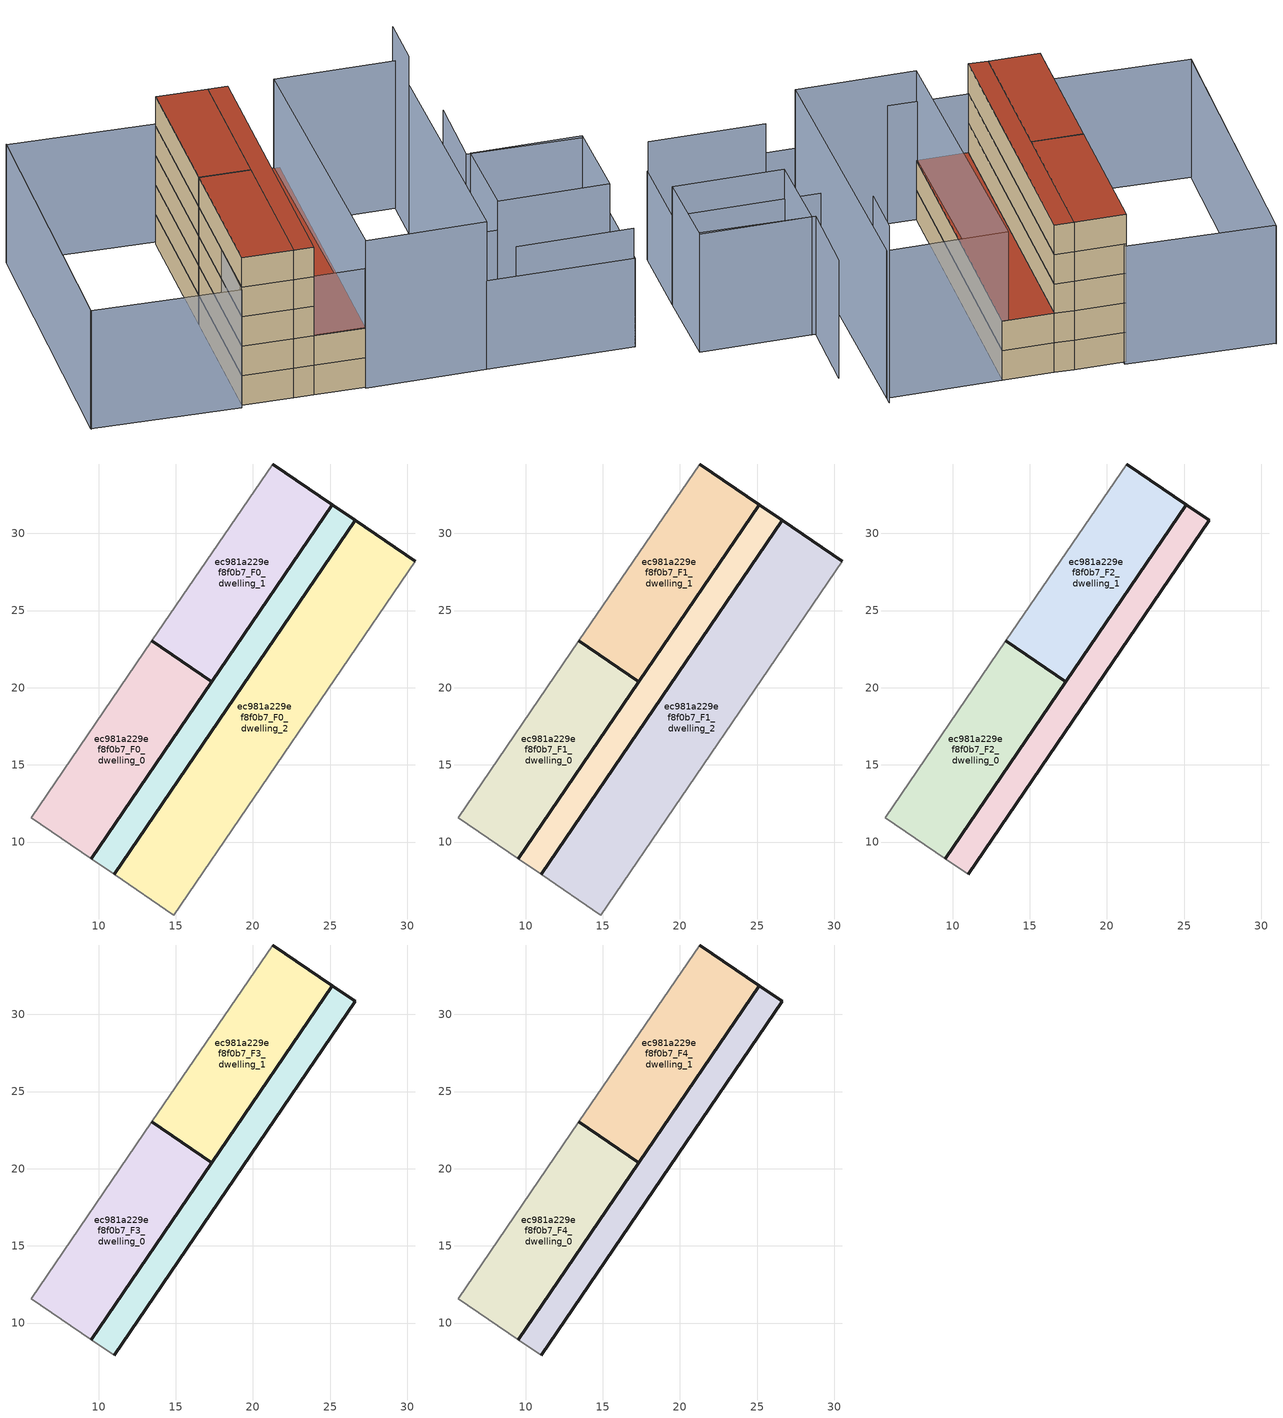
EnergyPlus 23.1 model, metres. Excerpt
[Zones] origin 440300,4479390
ec981a229ef8f0b7_F0_dwelling_0
 floor ground (EU_floor_Construction): 17.34,20.39 9.52,8.93 5.65,11.57 13.46,23.03 z0
 wall outside (EU_wall_Construction): 9.52,8.93 17.34,20.39 13.46,23.03 z0:3
 wall adiabatic (EU_wall_Construction): 13.46,23.03 5.65,11.57 9.52,8.93 z0:3
ec981a229ef8f0b7_F0_dwelling_1
 floor ground (EU_floor_Construction): 25.15,31.86 17.34,20.39 13.46,23.03 21.28,34.5 z0
 wall outside (EU_wall_Construction): 13.46,23.03 17.34,20.39 25.15,31.86 21.28,34.5 z0:3
 wall adiabatic (EU_wall_Construction): 21.28,34.5 13.46,23.03 z0:3
ec981a229ef8f0b7_F0_dwelling_2
 floor ground (EU_floor_Construction): 30.51,28.21 14.88,5.28 11.01,7.92 26.64,30.85 z0
 wall outside (EU_wall_Construction): 30.51,28.21 26.64,30.85 11.01,7.92 z0:3
 wall adiabatic (EU_wall_Construction): 11.01,7.92 14.88,5.28 30.51,28.21 z0:3
ec981a229ef8f0b7_F0_circulation
 floor ground (EU_floor_Construction): 26.64,30.85 11.01,7.92 9.52,8.93 25.15,31.86 z0
 wall outside (EU_wall_Construction): 11.01,7.92 26.64,30.85 25.15,31.86 9.52,8.93 z0:3
 wall adiabatic (EU_wall_Construction): 9.52,8.93 11.01,7.92 z0:3
ec981a229ef8f0b7_F1_dwelling_0
 floor to ec981a229ef8f0b7_F0_dwelling_0 (EU_floor_Construction): 17.34,20.39 9.52,8.93 5.65,11.57 13.46,23.03 z3
 wall outside (EU_wall_Construction): 9.52,8.93 17.34,20.39 13.46,23.03 z3:6
 wall adiabatic (EU_wall_Construction): 13.46,23.03 5.65,11.57 9.52,8.93 z3:6
ec981a229ef8f0b7_F1_dwelling_1
 floor to ec981a229ef8f0b7_F0_dwelling_1 (EU_floor_Construction): 25.15,31.86 17.34,20.39 13.46,23.03 21.28,34.5 z3
 wall outside (EU_wall_Construction): 13.46,23.03 17.34,20.39 25.15,31.86 21.28,34.5 z3:6
 wall adiabatic (EU_wall_Construction): 21.28,34.5 13.46,23.03 z3:6
ec981a229ef8f0b7_F1_dwelling_2
 floor to ec981a229ef8f0b7_F0_dwelling_2 (EU_floor_Construction): 30.51,28.21 14.88,5.28 11.01,7.92 26.64,30.85 z3
 wall outside (EU_wall_Construction): 30.51,28.21 26.64,30.85 11.01,7.92 z3:6
 wall adiabatic (EU_wall_Construction): 11.01,7.92 14.88,5.28 30.51,28.21 z3:6
 roof outside (EU_roof_Construction): 14.88,5.28 30.51,28.21 26.64,30.85 11.01,7.92 z6
ec981a229ef8f0b7_F1_circulation
 floor to ec981a229ef8f0b7_F0_circulation (EU_floor_Construction): 26.64,30.85 11.01,7.92 9.52,8.93 25.15,31.86 z3
 wall outside (EU_wall_Construction): 11.01,7.92 26.64,30.85 25.15,31.86 9.52,8.93 z3:6
 wall adiabatic (EU_wall_Construction): 9.52,8.93 11.01,7.92 z3:6
ec981a229ef8f0b7_F2_dwelling_0
 floor to ec981a229ef8f0b7_F1_dwelling_0 (EU_floor_Construction): 17.34,20.39 9.52,8.93 5.65,11.57 13.46,23.03 z6
 wall outside (EU_wall_Construction): 9.52,8.93 17.34,20.39 13.46,23.03 z6:9
 wall adiabatic (EU_wall_Construction): 13.46,23.03 5.65,11.57 9.52,8.93 z6:9
ec981a229ef8f0b7_F2_dwelling_1
 floor to ec981a229ef8f0b7_F1_dwelling_1 (EU_floor_Construction): 25.15,31.86 17.34,20.39 13.46,23.03 21.28,34.5 z6
 wall outside (EU_wall_Construction): 13.46,23.03 17.34,20.39 25.15,31.86 21.28,34.5 z6:9
 wall adiabatic (EU_wall_Construction): 21.28,34.5 13.46,23.03 z6:9
ec981a229ef8f0b7_F2_circulation
 floor to ec981a229ef8f0b7_F1_circulation (EU_floor_Construction): 26.64,30.85 11.01,7.92 9.52,8.93 25.15,31.86 z6
 wall outside (EU_wall_Construction): 11.01,7.92 26.64,30.85 25.15,31.86 9.52,8.93 z6:9
 wall adiabatic (EU_wall_Construction): 9.52,8.93 11.01,7.92 z6:9
ec981a229ef8f0b7_F3_dwelling_0
 floor to ec981a229ef8f0b7_F2_dwelling_0 (EU_floor_Construction): 17.34,20.39 9.52,8.93 5.65,11.57 13.46,23.03 z9
 wall outside (EU_wall_Construction): 9.52,8.93 17.34,20.39 13.46,23.03 z9:12
 wall adiabatic (EU_wall_Construction): 13.46,23.03 5.65,11.57 9.52,8.93 z9:12
ec981a229ef8f0b7_F3_dwelling_1
 floor to ec981a229ef8f0b7_F2_dwelling_1 (EU_floor_Construction): 25.15,31.86 17.34,20.39 13.46,23.03 21.28,34.5 z9
 wall outside (EU_wall_Construction): 13.46,23.03 17.34,20.39 25.15,31.86 21.28,34.5 z9:12
 wall adiabatic (EU_wall_Construction): 21.28,34.5 13.46,23.03 z9:12
ec981a229ef8f0b7_F3_circulation
 floor to ec981a229ef8f0b7_F2_circulation (EU_floor_Construction): 26.64,30.85 11.01,7.92 9.52,8.93 25.15,31.86 z9
 wall outside (EU_wall_Construction): 11.01,7.92 26.64,30.85 25.15,31.86 9.52,8.93 z9:12
 wall adiabatic (EU_wall_Construction): 9.52,8.93 11.01,7.92 z9:12
ec981a229ef8f0b7_F4_dwelling_0
 floor to ec981a229ef8f0b7_F3_dwelling_0 (EU_floor_Construction): 17.34,20.39 9.52,8.93 5.65,11.57 13.46,23.03 z12
 wall outside (EU_wall_Construction): 9.52,8.93 17.34,20.39 13.46,23.03 z12:15
 wall adiabatic (EU_wall_Construction): 13.46,23.03 5.65,11.57 9.52,8.93 z12:15
 roof outside (EU_roof_Construction): 9.52,8.93 17.34,20.39 13.46,23.03 5.65,11.57 z15
ec981a229ef8f0b7_F4_dwelling_1
 floor to ec981a229ef8f0b7_F3_dwelling_1 (EU_floor_Construction): 25.15,31.86 17.34,20.39 13.46,23.03 21.28,34.5 z12
 wall outside (EU_wall_Construction): 13.46,23.03 17.34,20.39 25.15,31.86 21.28,34.5 z12:15
 wall adiabatic (EU_wall_Construction): 21.28,34.5 13.46,23.03 z12:15
 roof outside (EU_roof_Construction): 17.34,20.39 25.15,31.86 21.28,34.5 13.46,23.03 z15
ec981a229ef8f0b7_F4_circulation
 floor to ec981a229ef8f0b7_F3_circulation (EU_floor_Construction): 26.64,30.85 11.01,7.92 9.52,8.93 25.15,31.86 z12
 wall outside (EU_wall_Construction): 11.01,7.92 26.64,30.85 25.15,31.86 9.52,8.93 z12:15
 wall adiabatic (EU_wall_Construction): 9.52,8.93 11.01,7.92 z12:15
 roof outside (EU_roof_Construction): 11.01,7.92 26.64,30.85 25.15,31.86 9.52,8.93 z15
shading: 23.89,-0.85 28.2,5.66 / 28.2,5.66 39.37,-1.73 / 39.37,-1.73 35.07,-8.24 / 35.07,-8.24 23.89,-0.85 z0:9; 26.14,-2.3 35,-8.13 / 5.58,11.69 17.06,3.91 / 43.69,4.99 35.11,10.91 / 35.11,10.91 39.39,17.12 / 10.62,42.5 -5.81,19.03 / 30.87,3.8 35.4,10.73 / 35.4,10.73 43.89,5.17 / 43.89,5.17 39.35,-1.75 / 39.35,-1.75 30.87,3.8 / -5.76,19.09 10.57,42.43 / 10.57,42.43 21.68,34.65 / 21.68,34.65 5.34,11.31 / 5.34,11.31 -5.76,19.09 z0:12; 36.81,18.9 39.69,23.09 z0:18; 39.27,22.46 23.92,-0.83 / 23.92,-0.83 14.75,5.21 / 14.75,5.21 30.1,28.51 / 30.1,28.51 39.27,22.46 z0:15
[Building]
EU S2 Campaign: North Axis=0; Terrain=City; Solar Distribution=FullExterior
[Site:Location]
Madrid: Latitude=40.5; Longitude=-3.5; Time Zone=1; Elevation=609
[SizingPeriod:WeatherFileDays]
AnnualSizingPeriod: Begin Month=1; Begin Day of Month=1; End Month=12; End Day of Month=31; Day of Week for Start Day=Monday; Use Weather File Daylight Saving Period=No; Use Weather File Rain and Snow Indicators=No
[MATERIAL]
EU_InternalMass_Material: Roughness=MediumRough; Thickness=0.1; Conductivity=1; Density=1800; Specific Heat=900; Thermal Absorptance=0.9; Solar Absorptance=0.7; Visible Absorptance=0.7
[MATERIAL:NOMASS] Roughness=MediumRough; Thermal Absorptance=0.9; Solar Absorptance=0.7; Visible Absorptance=0.7
Name | Thermal Resistance
EU_wall_NoMass | 0.609216
EU_roof_NoMass | 0.513268
EU_floor_NoMass | 0.568163
[CONSTRUCTION]
EU_wall_Construction: EU_wall_NoMass
EU_roof_Construction: EU_roof_NoMass
EU_floor_Construction: EU_floor_NoMass
EU_InternalMass_Construction: EU_InternalMass_Material
[ZONE] Type=1; Multiplier=1; Ceiling Height=autocalculate; Floor Area=autocalculate; Part of Total Floor Area=Yes
Name | Volume
ec981a229ef8f0b7_F0_dwelling_0; ec981a229ef8f0b7_F1_dwelling_0; ec981a229ef8f0b7_F2_dwelling_0; ec981a229ef8f0b7_F3_dwelling_0; ec981a229ef8f0b7_F4_dwelling_0 | 195.088
ec981a229ef8f0b7_F0_dwelling_1; ec981a229ef8f0b7_F1_dwelling_1; ec981a229ef8f0b7_F2_dwelling_1; ec981a229ef8f0b7_F3_dwelling_1; ec981a229ef8f0b7_F4_dwelling_1 | 195.089
ec981a229ef8f0b7_F0_dwelling_2; ec981a229ef8f0b7_F1_dwelling_2 | 390.177
ec981a229ef8f0b7_F0_circulation; ec981a229ef8f0b7_F1_circulation; ec981a229ef8f0b7_F2_circulation; ec981a229ef8f0b7_F3_circulation; ec981a229ef8f0b7_F4_circulation | 149.841
[INTERNALMASS] Construction=EU_InternalMass_Construction
Name | Zone or ZoneList | Surface Area
ec981a229ef8f0b7_F0_dwelling_0_EU_InternalMass | ec981a229ef8f0b7_F0_dwelling_0 | 65.0294
ec981a229ef8f0b7_F0_dwelling_1_EU_InternalMass | ec981a229ef8f0b7_F0_dwelling_1 | 65.0294
ec981a229ef8f0b7_F0_dwelling_2_EU_InternalMass | ec981a229ef8f0b7_F0_dwelling_2 | 130.059
ec981a229ef8f0b7_F1_dwelling_0_EU_InternalMass | ec981a229ef8f0b7_F1_dwelling_0 | 65.0294
ec981a229ef8f0b7_F1_dwelling_1_EU_InternalMass | ec981a229ef8f0b7_F1_dwelling_1 | 65.0294
ec981a229ef8f0b7_F1_dwelling_2_EU_InternalMass | ec981a229ef8f0b7_F1_dwelling_2 | 130.059
ec981a229ef8f0b7_F2_dwelling_0_EU_InternalMass | ec981a229ef8f0b7_F2_dwelling_0 | 141.079
ec981a229ef8f0b7_F2_dwelling_1_EU_InternalMass | ec981a229ef8f0b7_F2_dwelling_1 | 141.079
ec981a229ef8f0b7_F3_dwelling_0_EU_InternalMass | ec981a229ef8f0b7_F3_dwelling_0 | 141.079
ec981a229ef8f0b7_F3_dwelling_1_EU_InternalMass | ec981a229ef8f0b7_F3_dwelling_1 | 141.079
ec981a229ef8f0b7_F4_dwelling_0_EU_InternalMass | ec981a229ef8f0b7_F4_dwelling_0 | 141.079
ec981a229ef8f0b7_F4_dwelling_1_EU_InternalMass | ec981a229ef8f0b7_F4_dwelling_1 | 141.079
[OTHEREQUIPMENT] Fuel Type=Electricity; Design Level Calculation Method=Watts/Area; Power per Zone Floor Area=1; Fraction Latent=0; Fraction Radiant=0; Fraction Lost=0; Carbon Dioxide Generation Rate=0; EndUse Subcategory=EU_Step8_InternalGains
Name | Zone or ZoneList or Space or SpaceList | Schedule
EU_Step8_InternalGain_ec981a229ef8f0b7_F0_dwelling_0_f000 | ec981a229ef8f0b7_F0_dwelling_0 | EU_Step8_GainSchedule_ec981a229ef8f0b7_F0_dwelling_0_f000
EU_Step8_InternalGain_ec981a229ef8f0b7_F0_dwelling_1_f000 | ec981a229ef8f0b7_F0_dwelling_1 | EU_Step8_GainSchedule_ec981a229ef8f0b7_F0_dwelling_1_f000
EU_Step8_InternalGain_ec981a229ef8f0b7_F0_dwelling_2_f000 | ec981a229ef8f0b7_F0_dwelling_2 | EU_Step8_GainSchedule_ec981a229ef8f0b7_F0_dwelling_2_f000
EU_Step8_InternalGain_ec981a229ef8f0b7_F1_dwelling_0_f000 | ec981a229ef8f0b7_F1_dwelling_0 | EU_Step8_GainSchedule_ec981a229ef8f0b7_F1_dwelling_0_f000
EU_Step8_InternalGain_ec981a229ef8f0b7_F1_dwelling_1_f000 | ec981a229ef8f0b7_F1_dwelling_1 | EU_Step8_GainSchedule_ec981a229ef8f0b7_F1_dwelling_1_f000
EU_Step8_InternalGain_ec981a229ef8f0b7_F1_dwelling_2_f000 | ec981a229ef8f0b7_F1_dwelling_2 | EU_Step8_GainSchedule_ec981a229ef8f0b7_F1_dwelling_2_f000
EU_Step8_InternalGain_ec981a229ef8f0b7_F2_dwelling_0_f000 | ec981a229ef8f0b7_F2_dwelling_0 | EU_Step8_GainSchedule_ec981a229ef8f0b7_F2_dwelling_0_f000
EU_Step8_InternalGain_ec981a229ef8f0b7_F2_dwelling_1_f000 | ec981a229ef8f0b7_F2_dwelling_1 | EU_Step8_GainSchedule_ec981a229ef8f0b7_F2_dwelling_1_f000
EU_Step8_InternalGain_ec981a229ef8f0b7_F3_dwelling_0_f000 | ec981a229ef8f0b7_F3_dwelling_0 | EU_Step8_GainSchedule_ec981a229ef8f0b7_F3_dwelling_0_f000
EU_Step8_InternalGain_ec981a229ef8f0b7_F3_dwelling_1_f000 | ec981a229ef8f0b7_F3_dwelling_1 | EU_Step8_GainSchedule_ec981a229ef8f0b7_F3_dwelling_1_f000
EU_Step8_InternalGain_ec981a229ef8f0b7_F4_dwelling_0_f000 | ec981a229ef8f0b7_F4_dwelling_0 | EU_Step8_GainSchedule_ec981a229ef8f0b7_F4_dwelling_0_f000
EU_Step8_InternalGain_ec981a229ef8f0b7_F4_dwelling_1_f000 | ec981a229ef8f0b7_F4_dwelling_1 | EU_Step8_GainSchedule_ec981a229ef8f0b7_F4_dwelling_1_f000
[ZONEINFILTRATION:DESIGNFLOWRATE] Schedule=EU_AlwaysOn; Design Flow Rate Calculation Method=Flow/Area; Flow Rate per Floor Area=0.0005; Constant Term Coefficient=1; Temperature Term Coefficient=0; Velocity Term Coefficient=0; Velocity Squared Term Coefficient=0
Name | Zone or ZoneList or Space or SpaceList
EU_Circulation_Infiltration_ec981a229ef8f0b7_F0_circulation | ec981a229ef8f0b7_F0_circulation
EU_Circulation_Infiltration_ec981a229ef8f0b7_F1_circulation | ec981a229ef8f0b7_F1_circulation
EU_Circulation_Infiltration_ec981a229ef8f0b7_F2_circulation | ec981a229ef8f0b7_F2_circulation
EU_Circulation_Infiltration_ec981a229ef8f0b7_F3_circulation | ec981a229ef8f0b7_F3_circulation
EU_Circulation_Infiltration_ec981a229ef8f0b7_F4_circulation | ec981a229ef8f0b7_F4_circulation
[ZONEVENTILATION:DESIGNFLOWRATE] Schedule=EU_AlwaysOn; Design Flow Rate Calculation Method=AirChanges/Hour; Air Changes per Hour=0.752966; Ventilation Type=Natural; Fan Pressure Rise=0; Fan Total Efficiency=1; Constant Term Coefficient=1; Temperature Term Coefficient=0; Velocity Term Coefficient=0; Velocity Squared Term Coefficient=0; Minimum Indoor Temperature=-100; Maximum Indoor Temperature=100; Delta Temperature=-100; Minimum Outdoor Temperature=-100; Maximum Outdoor Temperature=100; Maximum Wind Speed=40
Name | Zone or ZoneList or Space or SpaceList
EU_ConstantAir_ec981a229ef8f0b7_F0_dwelling_0 | ec981a229ef8f0b7_F0_dwelling_0
EU_ConstantAir_ec981a229ef8f0b7_F0_dwelling_1 | ec981a229ef8f0b7_F0_dwelling_1
EU_ConstantAir_ec981a229ef8f0b7_F0_dwelling_2 | ec981a229ef8f0b7_F0_dwelling_2
EU_ConstantAir_ec981a229ef8f0b7_F1_dwelling_0 | ec981a229ef8f0b7_F1_dwelling_0
EU_ConstantAir_ec981a229ef8f0b7_F1_dwelling_1 | ec981a229ef8f0b7_F1_dwelling_1
EU_ConstantAir_ec981a229ef8f0b7_F1_dwelling_2 | ec981a229ef8f0b7_F1_dwelling_2
EU_ConstantAir_ec981a229ef8f0b7_F2_dwelling_0 | ec981a229ef8f0b7_F2_dwelling_0
EU_ConstantAir_ec981a229ef8f0b7_F2_dwelling_1 | ec981a229ef8f0b7_F2_dwelling_1
EU_ConstantAir_ec981a229ef8f0b7_F3_dwelling_0 | ec981a229ef8f0b7_F3_dwelling_0
EU_ConstantAir_ec981a229ef8f0b7_F3_dwelling_1 | ec981a229ef8f0b7_F3_dwelling_1
EU_ConstantAir_ec981a229ef8f0b7_F4_dwelling_0 | ec981a229ef8f0b7_F4_dwelling_0
EU_ConstantAir_ec981a229ef8f0b7_F4_dwelling_1 | ec981a229ef8f0b7_F4_dwelling_1
[HVACTEMPLATE:THERMOSTAT] Constant Heating Setpoint=20; Constant Cooling Setpoint=50
EU_HeatOnly_ec981a229ef8f0b7_F0_dwelling_0; EU_HeatOnly_ec981a229ef8f0b7_F0_dwelling_1; EU_HeatOnly_ec981a229ef8f0b7_F0_dwelling_2; EU_HeatOnly_ec981a229ef8f0b7_F1_dwelling_0; EU_HeatOnly_ec981a229ef8f0b7_F1_dwelling_1; EU_HeatOnly_ec981a229ef8f0b7_F1_dwelling_2; EU_HeatOnly_ec981a229ef8f0b7_F2_dwelling_0; EU_HeatOnly_ec981a229ef8f0b7_F2_dwelling_1; EU_HeatOnly_ec981a229ef8f0b7_F3_dwelling_0; EU_HeatOnly_ec981a229ef8f0b7_F3_dwelling_1; EU_HeatOnly_ec981a229ef8f0b7_F4_dwelling_0; EU_HeatOnly_ec981a229ef8f0b7_F4_dwelling_1
[HVACTEMPLATE:ZONE:IDEALLOADSAIRSYSTEM] System Availability Schedule=EU_AlwaysOn; Maximum Heating Supply Air Temperature=50; Minimum Cooling Supply Air Temperature=13; Maximum Heating Supply Air Humidity Ratio=0.0156; Minimum Cooling Supply Air Humidity Ratio=0.0077; Heating Limit=NoLimit; Cooling Limit=NoLimit; Heating Availability Schedule=EU_AlwaysOn; Cooling Availability Schedule=EU_CoolingOff; Dehumidification Control Type=ConstantSensibleHeatRatio; Cooling Sensible Heat Ratio=0.7; Dehumidification Setpoint=60; Humidification Control Type=None; Humidification Setpoint=30; Outdoor Air Method=None; Outdoor Air Flow Rate per Person=0.00944; Outdoor Air Flow Rate per Zone Floor Area=0; Outdoor Air Flow Rate per Zone=0; Demand Controlled Ventilation Type=None; Outdoor Air Economizer Type=NoEconomizer; Heat Recovery Type=None; Sensible Heat Recovery Effectiveness=0.7; Latent Heat Recovery Effectiveness=0.65
Name | Template Thermostat
ec981a229ef8f0b7_F0_dwelling_0 | EU_HeatOnly_ec981a229ef8f0b7_F0_dwelling_0
ec981a229ef8f0b7_F0_dwelling_1 | EU_HeatOnly_ec981a229ef8f0b7_F0_dwelling_1
ec981a229ef8f0b7_F0_dwelling_2 | EU_HeatOnly_ec981a229ef8f0b7_F0_dwelling_2
ec981a229ef8f0b7_F1_dwelling_0 | EU_HeatOnly_ec981a229ef8f0b7_F1_dwelling_0
ec981a229ef8f0b7_F1_dwelling_1 | EU_HeatOnly_ec981a229ef8f0b7_F1_dwelling_1
ec981a229ef8f0b7_F1_dwelling_2 | EU_HeatOnly_ec981a229ef8f0b7_F1_dwelling_2
ec981a229ef8f0b7_F2_dwelling_0 | EU_HeatOnly_ec981a229ef8f0b7_F2_dwelling_0
ec981a229ef8f0b7_F2_dwelling_1 | EU_HeatOnly_ec981a229ef8f0b7_F2_dwelling_1
ec981a229ef8f0b7_F3_dwelling_0 | EU_HeatOnly_ec981a229ef8f0b7_F3_dwelling_0
ec981a229ef8f0b7_F3_dwelling_1 | EU_HeatOnly_ec981a229ef8f0b7_F3_dwelling_1
ec981a229ef8f0b7_F4_dwelling_0 | EU_HeatOnly_ec981a229ef8f0b7_F4_dwelling_0
ec981a229ef8f0b7_F4_dwelling_1 | EU_HeatOnly_ec981a229ef8f0b7_F4_dwelling_1
[SIZING:ZONE] Zone Cooling Design Supply Air Temperature Input Method=SupplyAirTemperature; Zone Cooling Design Supply Air Temperature=13; Zone Heating Design Supply Air Temperature Input Method=SupplyAirTemperature; Zone Heating Design Supply Air Temperature=50; Zone Cooling Design Supply Air Humidity Ratio=0.008; Zone Heating Design Supply Air Humidity Ratio=0.008; Cooling Design Air Flow Method=DesignDay; Cooling Design Air Flow Rate=0; Cooling Minimum Air Flow per Zone Floor Area=0.000762; Cooling Minimum Air Flow=0; Cooling Minimum Air Flow Fraction=0.2; Heating Design Air Flow Method=DesignDay; Heating Design Air Flow Rate=0; Heating Maximum Air Flow per Zone Floor Area=0.002032; Heating Maximum Air Flow=0.141576; Heating Maximum Air Flow Fraction=0.3; Account for Dedicated Outdoor Air System=No; Dedicated Outdoor Air System Control Strategy=NeutralSupplyAir; Dedicated Outdoor Air Low Setpoint Temperature for Design=autosize; Dedicated Outdoor Air High Setpoint Temperature for Design=autosize; Zone Load Sizing Method=Sensible Load Only No Latent Load; Zone Latent Cooling Design Supply Air Humidity Ratio Input Method=HumidityRatioDifference; Zone Cooling Design Supply Air Humidity Ratio Difference=0.005; Zone Latent Heating Design Supply Air Humidity Ratio Input Method=HumidityRatioDifference; Zone Humidification Design Supply Air Humidity Ratio Difference=0.005
ec981a229ef8f0b7_F0_dwelling_0; ec981a229ef8f0b7_F0_dwelling_1; ec981a229ef8f0b7_F0_dwelling_2; ec981a229ef8f0b7_F1_dwelling_0; ec981a229ef8f0b7_F1_dwelling_1; ec981a229ef8f0b7_F1_dwelling_2; ec981a229ef8f0b7_F2_dwelling_0; ec981a229ef8f0b7_F2_dwelling_1; ec981a229ef8f0b7_F3_dwelling_0; ec981a229ef8f0b7_F3_dwelling_1; ec981a229ef8f0b7_F4_dwelling_0; ec981a229ef8f0b7_F4_dwelling_1
[SCHEDULE:CONSTANT]
Name | Hourly Value
EU_AlwaysOn | 1
EU_CoolingOff | 0
[SCHEDULE:FILE] Column Number=1; Rows to Skip at Top=0; Number of Hours of Data=8760; Column Separator=Comma; Interpolate to Timestep=No; Minutes per Item=60; Adjust Schedule for Daylight Savings=Yes
Name | File
EU_Step8_GainSchedule_ec981a229ef8f0b7_F0_dwelling_0_f000 | ../../schedules/ec981a229ef8f0b7/ec981a229ef8f0b7_F0_dwelling_0_f000_gain.csv
EU_Step8_GainSchedule_ec981a229ef8f0b7_F0_dwelling_1_f000 | ../../schedules/ec981a229ef8f0b7/ec981a229ef8f0b7_F0_dwelling_1_f000_gain.csv
EU_Step8_GainSchedule_ec981a229ef8f0b7_F0_dwelling_2_f000 | ../../schedules/ec981a229ef8f0b7/ec981a229ef8f0b7_F0_dwelling_2_f000_gain.csv
EU_Step8_GainSchedule_ec981a229ef8f0b7_F1_dwelling_0_f000 | ../../schedules/ec981a229ef8f0b7/ec981a229ef8f0b7_F1_dwelling_0_f000_gain.csv
EU_Step8_GainSchedule_ec981a229ef8f0b7_F1_dwelling_1_f000 | ../../schedules/ec981a229ef8f0b7/ec981a229ef8f0b7_F1_dwelling_1_f000_gain.csv
EU_Step8_GainSchedule_ec981a229ef8f0b7_F1_dwelling_2_f000 | ../../schedules/ec981a229ef8f0b7/ec981a229ef8f0b7_F1_dwelling_2_f000_gain.csv
EU_Step8_GainSchedule_ec981a229ef8f0b7_F2_dwelling_0_f000 | ../../schedules/ec981a229ef8f0b7/ec981a229ef8f0b7_F2_dwelling_0_f000_gain.csv
EU_Step8_GainSchedule_ec981a229ef8f0b7_F2_dwelling_1_f000 | ../../schedules/ec981a229ef8f0b7/ec981a229ef8f0b7_F2_dwelling_1_f000_gain.csv
EU_Step8_GainSchedule_ec981a229ef8f0b7_F3_dwelling_0_f000 | ../../schedules/ec981a229ef8f0b7/ec981a229ef8f0b7_F3_dwelling_0_f000_gain.csv
EU_Step8_GainSchedule_ec981a229ef8f0b7_F3_dwelling_1_f000 | ../../schedules/ec981a229ef8f0b7/ec981a229ef8f0b7_F3_dwelling_1_f000_gain.csv
EU_Step8_GainSchedule_ec981a229ef8f0b7_F4_dwelling_0_f000 | ../../schedules/ec981a229ef8f0b7/ec981a229ef8f0b7_F4_dwelling_0_f000_gain.csv
EU_Step8_GainSchedule_ec981a229ef8f0b7_F4_dwelling_1_f000 | ../../schedules/ec981a229ef8f0b7/ec981a229ef8f0b7_F4_dwelling_1_f000_gain.csv
